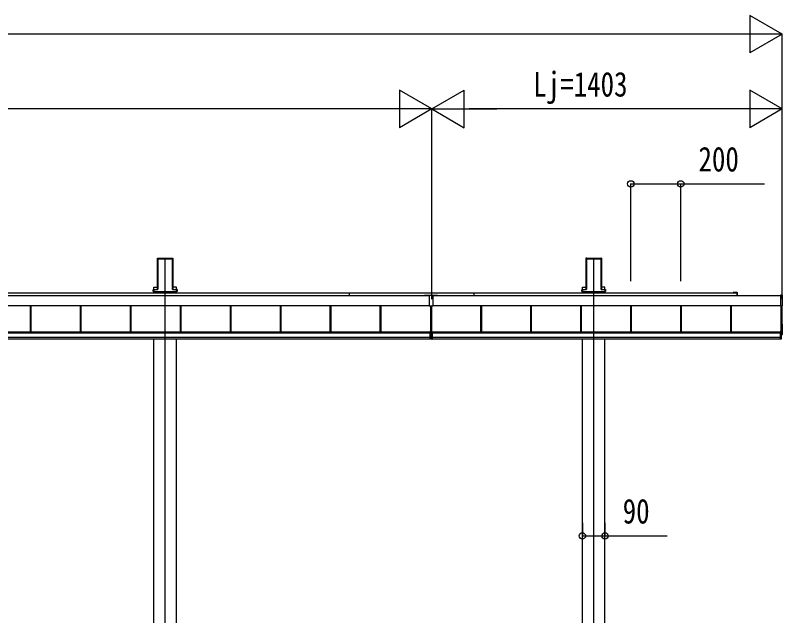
# Model space of a CAD drawing. Units: millimetres, scale not verified. Extents: x -12615 to 12615, y -8910 to 8910.
# Drawn here: x 328 to 3400, y -3124 to -720 of the extents above; entities that cross this region are included whole.
import ezdxf
from ezdxf.enums import TextEntityAlignment as Align

# ---------------------------------------------------------------- set-up
doc = ezdxf.new("R2010")
doc.units = ezdxf.units.MM
doc.header["$LTSCALE"] = 50
for name, color, linetype in [('0-3_YKK_12', 2, 'Continuous'), ('0-4_YKK_13', 4, 'Continuous'), ('0-5_YKK_A1', 4, 'Continuous'), ('0-6_YKK_D', 6, 'Continuous')]:
    doc.layers.add(name, color=color, linetype=linetype)
doc.styles.add('ＭＳ ゴシック', font='')
doc.styles.get('ＭＳ ゴシック').set_extended_font_data('MS Gothic')

msp = doc.modelspace()

# ---------------------------------------------------------------- linework, layer by layer
at = {"layer": '0-3_YKK_12'}
for p, q in [((927.06, -4965), (927.06, -1692.61)), ((2643.06, -4965), (2643.06, -1692.61))]:
    msp.add_line(p, q, dxfattribs=at)
at = {"layer": '0-4_YKK_13'}
for p, q in [((1665.06, -1841.53), (1665.06, -1831.06)), ((1665.06, -1831.06), (2165.06, -1831.06)), ((1965.06, -1839.63), (1965.06, -1841.63)), ((1965.06, -1839.63), (2018.06, -1839.63)), ((1965.06, -1841.63), (1984.06, -1841.63)), ((1984.06, -1841.63), (1984.06, -1884.63)), ((1999.06, -1841.63), (1999.06, -1884.63)), ((1999.06, -1841.63), (2018.06, -1841.63)), ((2018.06, -1841.63), (2018.06, -1839.63)), ((2165.06, -1841.53), (2165.06, -1831.06)), ((1999.06, -1884.63), (1984.06, -1884.63))]:
    msp.add_line(p, q, dxfattribs=at)
at = {"layer": '0-5_YKK_A1'}
for p, q in [((895.81, -1697.96), (895.81, -1814.63)), ((896.17, -1692.11), (895.82, -1697.61)), ((896.61, -1692.57), (896.17, -1692.11)), ((896.67, -1691.64), (898.71, -1691.64)), ((896.67, -1691.64), (897.11, -1692.11)), ((896.69, -1808.58), (896.69, -1693.46)), ((897.19, -1693.13), (897.19, -1808.26)), ((899.02, -1691.97), (898.71, -1691.64)), ((899.02, -1691.97), (955.1, -1691.97)), ((899.56, -1695.11), (954.56, -1695.11)), ((899.56, -1816.46), (899.56, -1695.11)), ((955.1, -1691.97), (955.41, -1691.64)), ((955.41, -1691.64), (957.45, -1691.64)), ((956.93, -1808.26), (956.93, -1693.13)), ((957.01, -1692.11), (957.45, -1691.64)), ((957.43, -1693.46), (957.43, -1808.58)), ((957.95, -1692.11), (957.51, -1692.57)), ((957.95, -1692.11), (958.3, -1697.61)), ((958.31, -1697.96), (958.31, -1814.63)), ((2611.81, -1697.96), (2611.81, -1814.63)), ((2612.17, -1692.11), (2611.82, -1697.61)), ((2612.61, -1692.57), (2612.17, -1692.11)), ((2612.67, -1691.64), (2614.71, -1691.64)), ((2612.67, -1691.64), (2613.11, -1692.11)), ((2612.69, -1808.58), (2612.69, -1693.46)), ((2613.19, -1693.13), (2613.19, -1808.26)), ((2615.02, -1691.97), (2614.71, -1691.64)), ((2615.02, -1691.97), (2671.1, -1691.97)), ((2615.56, -1695.11), (2670.56, -1695.11)), ((2615.56, -1816.46), (2615.56, -1695.11)), ((2671.1, -1691.97), (2671.41, -1691.64)), ((2671.41, -1691.64), (2673.45, -1691.64)), ((2672.93, -1808.26), (2672.93, -1693.13)), ((2673.01, -1692.11), (2673.45, -1691.64)), ((2673.43, -1693.46), (2673.43, -1808.58)), ((2673.95, -1692.11), (2673.51, -1692.57)), ((2673.95, -1692.11), (2674.3, -1697.61)), ((2674.31, -1697.96), (2674.31, -1814.63)), ((881.86, -1808.2), (895.81, -1808.2)), ((881.86, -1817.53), (881.86, -1808.2)), ((896.22, -1817.15), (896.6, -1811.06)), ((897.1, -1811.09), (896.72, -1817.18)), ((957.4, -1817.18), (957.02, -1811.09)), ((957.52, -1811.06), (957.9, -1817.15)), ((972.26, -1808.2), (958.31, -1808.2)), ((972.26, -1817.53), (972.26, -1808.2)), ((2597.86, -1808.2), (2611.81, -1808.2)), ((2597.86, -1817.53), (2597.86, -1808.2)), ((2612.22, -1817.15), (2612.6, -1811.06)), ((2613.1, -1811.09), (2612.72, -1817.18)), ((2673.4, -1817.18), (2673.02, -1811.09)), ((2673.52, -1811.06), (2673.9, -1817.15)), ((2688.26, -1808.2), (2674.31, -1808.2)), ((2688.26, -1817.53), (2688.26, -1808.2)), ((-3008.44, -1841.53), (1965.06, -1841.53)), ((-2832.94, -1831.56), (1665.06, -1831.56)), ((879.19, -1825.38), (879.19, -1825.88)), ((879.19, -1825.88), (879.65, -1825.88)), ((879.65, -1825.38), (879.65, -1818.5)), ((881.65, -1825.38), (879.65, -1825.38)), ((881.65, -1825.88), (879.65, -1825.88)), ((879.66, -1825.38), (879.66, -1825.88)), ((879.69, -1817.53), (894.7, -1817.53)), ((881.65, -1818.58), (881.65, -1825.38)), ((895.23, -1818.58), (881.65, -1818.58)), ((881.65, -1825.38), (972.47, -1825.38)), ((881.65, -1825.38), (881.65, -1825.88)), ((881.65, -1825.88), (972.47, -1825.88)), ((881.86, -1831.56), (881.86, -1825.88)), ((882.06, -1825.88), (882.06, -1831.56)), ((883.06, -1825.54), (971.06, -1825.54)), ((895.8, -1814.99), (895.7, -1816.6)), ((958.32, -1814.99), (958.42, -1816.6)), ((958.89, -1818.09), (972.47, -1818.09)), ((972.47, -1818.58), (958.89, -1818.58)), ((959.42, -1817.53), (974.43, -1817.53)), ((972.06, -1825.88), (972.06, -1831.56)), ((972.26, -1831.56), (972.26, -1825.88)), ((972.47, -1818.09), (972.47, -1818.58)), ((972.47, -1825.38), (972.47, -1818.58)), ((974.46, -1825.38), (972.47, -1825.38)), ((972.47, -1825.38), (972.47, -1825.88)), ((974.46, -1825.88), (972.47, -1825.88)), ((974.46, -1818.5), (974.46, -1825.38)), ((974.93, -1825.88), (974.46, -1825.88)), ((974.47, -1825.38), (974.47, -1825.88)), ((974.93, -1825.38), (974.93, -1825.88)), ((2018.06, -1841.53), (3391.56, -1841.53)), ((2165.06, -1831.56), (3202.31, -1831.56)), ((2595.19, -1825.38), (2595.19, -1825.88)), ((2595.19, -1825.88), (2595.65, -1825.88)), ((2595.65, -1825.38), (2595.65, -1818.5)), ((2597.65, -1825.38), (2595.65, -1825.38)), ((2597.65, -1825.88), (2595.65, -1825.88)), ((2595.66, -1825.38), (2595.66, -1825.88)), ((2595.69, -1817.53), (2610.7, -1817.53)), ((2597.65, -1818.58), (2597.65, -1825.38)), ((2611.23, -1818.58), (2597.65, -1818.58)), ((2597.65, -1825.38), (2688.47, -1825.38)), ((2597.65, -1825.38), (2597.65, -1825.88)), ((2597.65, -1825.88), (2688.47, -1825.88)), ((2597.86, -1831.56), (2597.86, -1825.88)), ((2598.06, -1825.88), (2598.06, -1831.56)), ((2599.06, -1825.54), (2687.06, -1825.54)), ((2611.8, -1814.99), (2611.7, -1816.6)), ((2674.32, -1814.99), (2674.42, -1816.6)), ((2674.89, -1818.09), (2688.47, -1818.09)), ((2688.47, -1818.58), (2674.89, -1818.58)), ((2675.42, -1817.53), (2690.43, -1817.53)), ((2688.06, -1825.88), (2688.06, -1831.56)), ((2688.26, -1831.56), (2688.26, -1825.88)), ((2688.47, -1818.09), (2688.47, -1818.58)), ((2688.47, -1825.38), (2688.47, -1818.58)), ((2690.46, -1825.38), (2688.47, -1825.38)), ((2688.47, -1825.38), (2688.47, -1825.88)), ((2690.46, -1825.88), (2688.47, -1825.88)), ((2690.46, -1818.5), (2690.46, -1825.38)), ((2690.93, -1825.88), (2690.46, -1825.88)), ((2690.47, -1825.38), (2690.47, -1825.88)), ((2690.93, -1825.38), (2690.93, -1825.88)), ((3207.6, -1829.06), (3202.31, -1829.06)), ((3202.31, -1831.56), (3215.76, -1831.56)), ((3216.06, -1829.06), (3208.52, -1829.06)), ((3216.06, -1831.86), (3216.06, -1841.53)), ((3218.56, -1841.53), (3218.56, -1831.56)), ((3399.56, -1881.97), (3399.56, -1840.94)), ((-3008.44, -1881.47), (1984.06, -1881.47)), ((-3008.44, -1881.71), (1984.06, -1881.71)), ((388.56, -1987.7), (388.56, -1881.71)), ((391.16, -1987.7), (391.16, -1881.71)), ((391.56, -1987.7), (391.56, -1881.71)), ((588.56, -1987.7), (588.56, -1881.71)), ((591.16, -1987.7), (591.16, -1881.71)), ((591.56, -1987.7), (591.56, -1881.71)), ((788.56, -1987.7), (788.56, -1881.71)), ((791.16, -1987.7), (791.16, -1881.71)), ((791.56, -1987.7), (791.56, -1881.71)), ((988.56, -1987.7), (988.56, -1881.71)), ((991.16, -1987.7), (991.16, -1881.71)), ((991.56, -1987.7), (991.56, -1881.71)), ((1188.56, -1987.7), (1188.56, -1881.71)), ((1191.16, -1987.7), (1191.16, -1881.71)), ((1191.56, -1987.7), (1191.56, -1881.71)), ((1388.56, -1987.7), (1388.56, -1881.71)), ((1391.16, -1987.7), (1391.16, -1881.71)), ((1391.56, -1987.7), (1391.56, -1881.71)), ((1588.56, -1987.7), (1588.56, -1881.71)), ((1591.16, -1987.7), (1591.16, -1881.71)), ((1591.56, -1987.7), (1591.56, -1881.71)), ((1788.56, -1987.7), (1788.56, -1881.71)), ((1791.16, -1987.7), (1791.16, -1881.71)), ((1791.56, -1987.7), (1791.56, -1881.71)), ((1990.06, -1884.63), (1990.06, -1987.44)), ((1990.26, -1884.63), (1990.26, -1987.44)), ((1992.77, -1884.63), (1992.77, -1987.44)), ((1993.06, -1884.63), (1993.06, -1987.44)), ((1999.06, -1881.47), (3391.56, -1881.47)), ((1999.06, -1881.71), (3391.56, -1881.71)), ((2191.56, -1987.7), (2191.56, -1881.71)), ((2194.56, -1987.7), (2194.56, -1881.71)), ((2391.56, -1987.7), (2391.56, -1881.71)), ((2394.16, -1987.7), (2394.16, -1881.71)), ((2394.56, -1987.7), (2394.56, -1881.71)), ((2591.56, -1987.7), (2591.56, -1881.71)), ((2594.16, -1987.7), (2594.16, -1881.71)), ((2594.56, -1987.7), (2594.56, -1881.71)), ((2791.56, -1987.7), (2791.56, -1881.71)), ((2794.16, -1987.7), (2794.16, -1881.71)), ((2794.56, -1987.7), (2794.56, -1881.71)), ((2991.56, -1987.7), (2991.56, -1881.71)), ((2994.16, -1987.7), (2994.16, -1881.71)), ((2994.56, -1987.7), (2994.56, -1881.71)), ((3191.56, -1987.7), (3191.56, -1881.71)), ((3194.16, -1987.7), (3194.16, -1881.71)), ((3194.56, -1987.7), (3194.56, -1881.71)), ((3391.56, -1882.74), (3391.56, -1883.24)), ((3391.56, -1883.24), (3399.09, -1882.78)), ((3393.06, -2014.97), (3393.06, -1883.15)), ((3398.06, -1996.94), (3398.06, -1882.84)), ((3399.09, -1955.8), (3398.06, -1955.73)), ((3399.56, -1997.32), (3399.56, -1956.29)), ((-3006.44, -1987.7), (1986.56, -1987.7)), ((-3006.44, -1989.71), (1986.56, -1989.71)), ((-3006.44, -1991.51), (1986.56, -1991.51)), ((-3006.44, -1991.51), (1986.56, -1991.51)), ((1990.06, -1987.44), (1986.56, -1987.44)), ((1990.26, -1987.44), (1992.77, -1987.44)), ((1993.06, -1987.44), (1996.56, -1987.44)), ((1996.56, -1987.7), (3389.56, -1987.7)), ((1996.56, -1989.71), (3389.56, -1989.71)), ((1996.56, -1991.51), (3389.56, -1991.51)), ((1996.56, -1991.51), (3389.56, -1991.51)), ((3393.06, -1987.44), (3389.56, -1987.44)), ((-3006.44, -2008.48), (1986.56, -2008.48)), ((-3006.44, -2014.97), (1986.56, -2014.97)), ((881.86, -4765), (881.86, -2014.97)), ((972.26, -4765), (972.26, -2014.97)), ((1990.06, -2009.88), (1986.56, -2009.88)), ((1990.06, -2016.5), (1986.56, -2016.5)), ((1993.06, -2009.88), (1996.56, -2009.88)), ((1993.06, -2016.5), (1996.56, -2016.5)), ((1996.56, -2008.48), (3389.56, -2008.48)), ((1996.56, -2014.97), (3389.56, -2014.97)), ((2597.86, -4765), (2597.86, -2014.97)), ((2688.26, -4765), (2688.26, -2014.97)), ((3393.06, -2009.88), (3389.56, -2009.88)), ((3393.06, -2016.5), (3389.56, -2016.5)), ((3398.06, -1996.94), (3393.06, -1996.94)), ((3393.06, -1998.49), (3399.09, -1998.13))]:
    msp.add_line(p, q, dxfattribs=at)
for points in [[(879.19, -1818.03), (879.19, -1825.38), (879.65, -1825.38)], [(881.65, -1818.58), (881.65, -1818.09), (895.23, -1818.09)], [(974.93, -1818.03), (974.93, -1825.38), (974.46, -1825.38)], [(2595.19, -1818.03), (2595.19, -1825.38), (2595.65, -1825.38)], [(2597.65, -1818.58), (2597.65, -1818.09), (2611.23, -1818.09)], [(2690.93, -1818.03), (2690.93, -1825.38), (2690.46, -1825.38)], [(3399.09, -1840.45), (3391.56, -1839.99), (3391.56, -1840.49), (3391.56, -1882.74)], [(1986.56, -1987.44), (1986.56, -2009.88), (1986.56, -2016.5)], [(1987.06, -1987.44), (1987.06, -2009.88), (1987.06, -2016.5)], [(1990.06, -1987.44), (1990.06, -2009.88), (1990.06, -2016.5)], [(1993.06, -1987.44), (1993.06, -2009.88), (1993.06, -2016.5)], [(1996.06, -1987.44), (1996.06, -2009.88), (1996.06, -2016.5)], [(1996.56, -1987.44), (1996.56, -2009.88), (1996.56, -2016.5)], [(3389.56, -1987.44), (3389.56, -2009.88), (3389.56, -2016.5)], [(3390.06, -1987.44), (3390.06, -2009.88), (3390.06, -2016.5)], [(3393.06, -1987.44), (3393.06, -2009.88), (3393.06, -2016.5)]]:
    msp.add_lwpolyline(points, dxfattribs=at)
for centre, radius, start, end in [((880.16, -1818.5), 0.501, 90.24971, 179.75029), ((973.96, -1818.5), 0.501, 0.24971, 89.75029), ((2596.16, -1818.5), 0.501, 90.24971, 179.75029), ((2689.96, -1818.5), 0.501, 0.24971, 89.75029), ((3202.31, -1830.31), 1.25, 90, 270), ((3207.6, -1829.26), 0.2, 23.57818, 90), ((3208.06, -1829.06), 0.3, 203.57818, 336.42182), ((3208.52, -1829.26), 0.2, 90, 156.42182), ((3215.76, -1831.86), 0.3, 0, 90), ((3216.06, -1831.56), 2.5, 0, 90), ((3399.06, -1840.95), 0.497, 0.05228, 86.83056), ((3398.69, -1882), 0.873, 297.46207, 2.25858), ((3399.06, -1956.29), 0.497, 0.05228, 86.83056), ((3398.69, -1997.35), 0.873, 297.46207, 2.25858)]:
    msp.add_arc(centre, radius, start, end, dxfattribs=at)
for centre, major_axis, ratio, start_param, end_param in [((895.85, -1697.61), (0.031, 0.5), 0.061627, 1.5746234, 2.3600215), ((896.67, -1692.14), (0.346, -0.364), 0.996462, 2.3838095, 3.8892836), ((896.38, -1695.61), (0.22, 3.04), 0.070684, 5.5043854, 6.2286971), ((896.88, -1695.64), (0.22, 3.54), 0.060877, 5.5025319, 6.2268436), ((957.24, -1695.64), (-0.22, 3.54), 0.060877, 0.0563417, 0.7806534), ((957.74, -1695.61), (-0.22, 3.04), 0.070684, 0.0544883, 0.7787999), ((957.45, -1692.14), (-0.346, -0.364), 0.996462, 2.3939017, 3.8993758), ((958.27, -1697.61), (-0.031, 0.5), 0.061627, 3.9231638, 4.7085619), ((2611.85, -1697.61), (0.031, 0.5), 0.061627, 1.5746234, 2.3600215), ((2612.67, -1692.14), (0.346, -0.364), 0.996462, 2.3838095, 3.8892836), ((2612.38, -1695.61), (0.22, 3.04), 0.070684, 5.5043854, 6.2286971), ((2612.88, -1695.64), (0.22, 3.54), 0.060877, 5.5025319, 6.2268436), ((2673.24, -1695.64), (-0.22, 3.54), 0.060877, 0.0563417, 0.7806534), ((2673.74, -1695.61), (-0.22, 3.04), 0.070684, 0.0544883, 0.7787999), ((2673.45, -1692.14), (-0.346, -0.364), 0.996462, 2.3939017, 3.8993758), ((2674.27, -1697.61), (-0.031, 0.5), 0.061627, 3.9231638, 4.7085619), ((896.38, -1811.06), (0.22, 3.5), 0.061627, 4.716216, 5.5016142), ((896.88, -1811.09), (0.22, 4), 0.053972, 4.7153191, 5.5007173), ((957.24, -1811.09), (-0.22, 4), 0.053972, 0.782468, 1.5678662), ((957.74, -1811.06), (-0.22, 3.5), 0.061627, 0.7815711, 1.5669693), ((2612.38, -1811.06), (0.22, 3.5), 0.061627, 4.716216, 5.5016142), ((2612.88, -1811.09), (0.22, 4), 0.053972, 4.7153191, 5.5007173), ((2673.24, -1811.09), (-0.22, 4), 0.053972, 0.782468, 1.5678662), ((2673.74, -1811.06), (-0.22, 3.5), 0.061627, 0.7815711, 1.5669693), ((879.69, -1818.03), (0.355, -0.355), 0.99628, 2.358058, 3.9251274), ((881.65, -1818.49), (2, 0), 0.045872, 3.2026792, 4.712389), ((881.65, -1817.99), (1.5, 0), 0.061163, 3.2026792, 4.712389), ((894.7, -1816.53), (0.691, -0.728), 0.996462, 5.5254021, 7.0308762), ((895.22, -1817.08), (-0.693, 0.73), 0.992955, 2.3838095, 3.8892836), ((895.22, -1817.08), (1.04, -1.09), 0.996462, 5.5254021, 7.0308762), ((895.77, -1814.99), (0.031, 0.5), 0.061627, 4.716216, 5.5016142), ((958.9, -1817.08), (-1.04, -1.09), 0.996462, 5.5354944, 7.0409685), ((958.9, -1817.08), (0.693, 0.73), 0.992955, 2.3939017, 3.8993758), ((958.35, -1814.99), (-0.031, 0.5), 0.061627, 0.7815711, 1.5669693), ((959.42, -1816.53), (-0.691, -0.728), 0.996462, 5.5354944, 7.0409685), ((972.47, -1817.99), (1.5, 0), 0.061163, 4.712389, 6.2220988), ((972.47, -1818.49), (2, 0), 0.045872, 4.712389, 6.2220988), ((974.43, -1818.03), (-0.355, -0.355), 0.99628, 2.358058, 3.9251274), ((2595.69, -1818.03), (0.355, -0.355), 0.99628, 2.358058, 3.9251274), ((2597.65, -1818.49), (2, 0), 0.045872, 3.2026792, 4.712389), ((2597.65, -1817.99), (1.5, 0), 0.061163, 3.2026792, 4.712389), ((2610.7, -1816.53), (0.691, -0.728), 0.996462, 5.5254021, 7.0308762), ((2611.22, -1817.08), (-0.693, 0.73), 0.992955, 2.3838095, 3.8892836), ((2611.22, -1817.08), (1.04, -1.09), 0.996462, 5.5254021, 7.0308762), ((2611.77, -1814.99), (0.031, 0.5), 0.061627, 4.716216, 5.5016142), ((2674.9, -1817.08), (-1.04, -1.09), 0.996462, 5.5354944, 7.0409685), ((2674.9, -1817.08), (0.693, 0.73), 0.992955, 2.3939017, 3.8993758), ((2674.35, -1814.99), (-0.031, 0.5), 0.061627, 0.7815711, 1.5669693), ((2675.42, -1816.53), (-0.691, -0.728), 0.996462, 5.5354944, 7.0409685), ((2688.47, -1817.99), (1.5, 0), 0.061163, 4.712389, 6.2220988), ((2688.47, -1818.49), (2, 0), 0.045872, 4.712389, 6.2220988), ((2690.43, -1818.03), (-0.355, -0.355), 0.99628, 2.358058, 3.9251274)]:
    msp.add_ellipse(centre, major_axis=major_axis, ratio=ratio, start_param=start_param, end_param=end_param, dxfattribs=at)
at = {"layer": '0-6_YKK_D'}
for p, q in [((3398.06, -794.64), (3268.16, -719.64)), ((3268.16, -719.64), (3268.16, -869.64)), ((3248.06, -794.64), (-2864.94, -794.64)), ((3398.06, -794.64), (3138.25, -794.64)), ((3398.06, -794.64), (3268.16, -869.64)), ((3398.06, -1839.08), (3398.06, -793.64)), ((1995.06, -1094.64), (1865.16, -1019.64)), ((1865.16, -1019.64), (1865.16, -1169.64)), ((1995.06, -1094.64), (2124.96, -1019.64)), ((2124.96, -1169.64), (2124.96, -1019.64)), ((3398.06, -1094.64), (3268.16, -1019.64)), ((3268.16, -1019.64), (3268.16, -1169.64)), ((1845.06, -1094.64), (-2864.94, -1094.64)), ((1995.06, -1094.64), (1735.25, -1094.64)), ((1995.06, -1094.64), (1865.16, -1169.64)), ((1995.06, -1856.27), (1995.06, -1093.64)), ((1995.06, -1856.27), (1995.06, -1093.64)), ((1995.06, -1094.64), (2124.96, -1169.64)), ((1995.06, -1094.64), (2254.87, -1094.64)), ((3248.06, -1094.64), (2145.06, -1094.64)), ((3398.06, -1094.64), (3138.25, -1094.64)), ((3398.06, -1094.64), (3268.16, -1169.64)), ((3398.06, -1856.27), (3398.06, -1093.64)), ((2791.56, -1784.79), (2791.56, -1393.64)), ((2991.56, -1784.79), (2991.56, -1393.64)), ((2597.86, -2751.35), (2597.86, -2805.37)), ((2688.26, -2751.35), (2688.26, -2805.37))]:
    msp.add_line(p, q, dxfattribs=at)
for points in [[(2791.56, -1394.64), (2991.56, -1394.64), (3327.36, -1394.64)], [(2597.86, -2804.37), (2688.26, -2804.37), (2937.66, -2804.37)]]:
    msp.add_lwpolyline(points, dxfattribs=at)
for centre in [(2791.56, -1394.64), (2991.56, -1394.64), (2597.86, -2804.37), (2688.26, -2804.37)]:
    msp.add_circle(centre, 12.75, dxfattribs=at)

# ---------------------------------------------------------------- texts
at = {"layer": '0-6_YKK_D', "style": 'ＭＳ ゴシック', "width": 0.8}
for s, p in [('Lj=1403', (2401.36, -1074.64)), ('200', (3062.56, -1374.64)), ('90', (2759.26, -2784.37))]:
    msp.add_text(s, height=98.97, dxfattribs=at).set_placement(p, align=Align.BOTTOM_LEFT)

doc.saveas('drawing.dxf')
